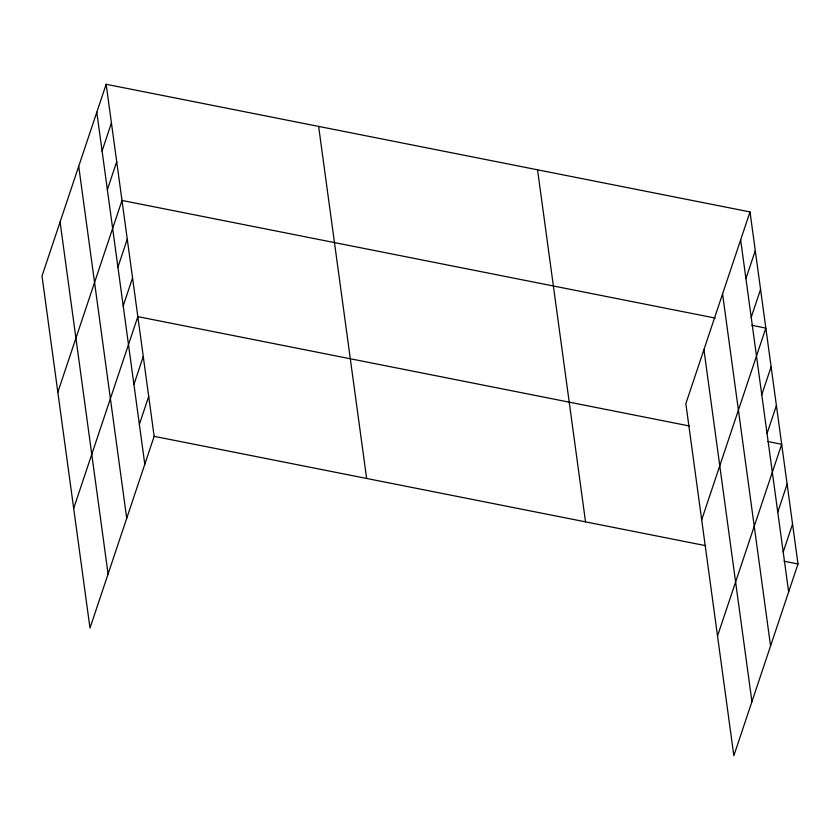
<?xml version="1.0" encoding="UTF-8"?>
<svg xmlns="http://www.w3.org/2000/svg" width="840" height="840" viewBox="0 0 840 840"><rect width="100%" height="100%" fill="white"/><g stroke="black" fill="none" stroke-linecap="round" stroke-linejoin="round"><path stroke-width="1.26" d="M106.155 84.284L42 276.024L89.995 628.078L154.151 436.338L106.155 84.284L750.005 211.922L798 563.976L733.845 755.716L685.85 403.662L750.005 211.922M102.081 150.959L111.436 123.008M107.363 189.683L116.718 161.732M57.845 392.196L121.999 200.456L715.25 318.077M117.926 267.141L127.27 239.179M123.197 305.865L132.552 277.914M73.678 508.379L137.834 316.638L689.356 425.975M133.917 384.489L143.273 356.538M139.356 424.389L148.712 396.438M745.931 278.607L755.286 250.646M751.212 317.331L760.557 289.38M701.683 519.845L765.839 328.104L751.926 325.343M761.764 394.779L771.12 366.828M767.046 433.503L776.401 405.552M717.528 636.017L781.683 444.276L767.771 441.525M777.767 512.138L787.122 484.176M783.206 552.038L792.561 524.076M154.151 436.338L705.674 545.675M784.087 561.215L798 563.976M740.649 239.883L788.645 591.938M722.568 293.927L770.564 645.981M703.931 349.619L751.926 701.673M537.537 169.806L585.533 521.861M318.623 126.399L366.629 478.454M96.799 112.235L144.805 464.289M78.719 166.288L126.714 518.343M60.081 221.97L108.087 574.025"/></g></svg>
